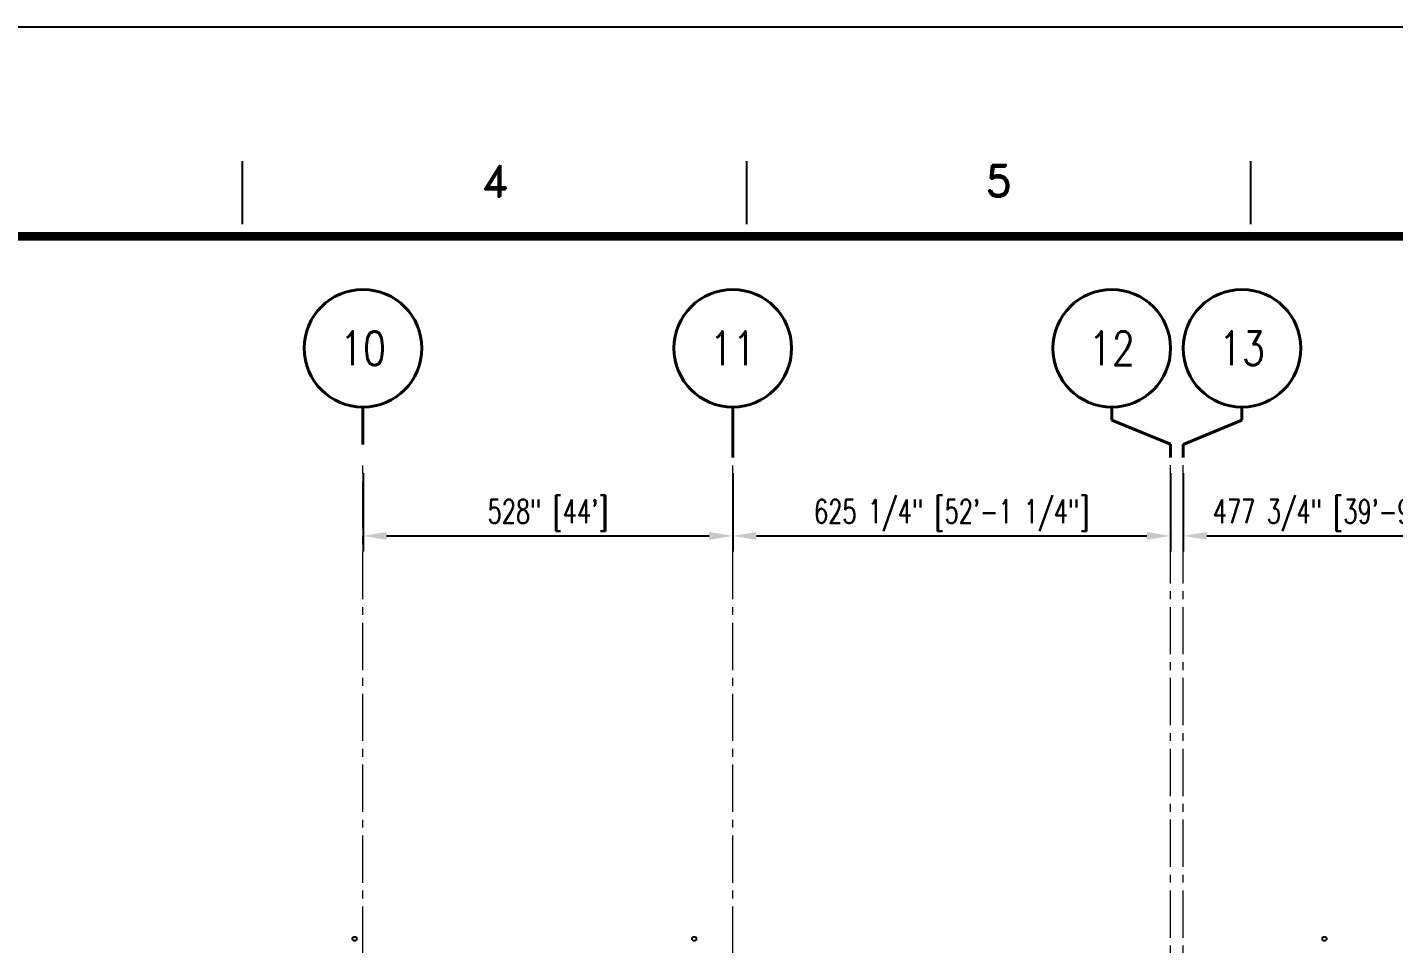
# Model space of a CAD drawing. Header units: inches. Extents: x -1028 to 37906, y -2339 to 19896.
# Drawn here: x 938 to 2889, y 4159 to 5468 of the extents above; entities that cross this region are included whole.
import ezdxf
from ezdxf.enums import TextEntityAlignment as Align

# ---------------------------------------------------------------- set-up
doc = ezdxf.new("R2010")
doc.units = ezdxf.units.IN
doc.header["$LTSCALE"] = 90
doc.header["$MEASUREMENT"] = 0
doc.linetypes.add('CENTER2', pattern=[1.125, 0.75, -0.125, 0.125, -0.125])
for name, color, linetype in [('BORD', 96, 'Continuous'), ('EXTRA', 35, 'Continuous'), ('FDIM', 2, 'Continuous'), ('TEXTL', 2, 'Continuous')]:
    doc.layers.add(name, color=color, linetype=linetype)
for name, color, linetype, lineweight in [('X02461AFP1$0$UBOLLARD', 2, 'Continuous', 25), ('X02461AFP1$0$UCENTER', 9, 'CENTER2', 13), ('X02461AFP1$0$UCOLB384', 6, 'Continuous', 40), ('X02461AFP1$0$UCOLG2', 7, 'Continuous', 40)]:
    doc.layers.add(name, color=color, linetype=linetype, lineweight=lineweight)
doc.styles.add('2thirds', font='romans.shx', dxfattribs={"width": 0.7})
doc.styles.add('DCMARCH', font='stylu.ttf', dxfattribs={"width": 0.75, "oblique": 15})
doc.styles.add('Romand', font='romand.shx')
doc.styles.add('Simplex', font='simplex.shx')
doc.styles.add('X02461AFP1$0$COLBUB', font='simplex.shx', dxfattribs={"width": 0.8})
doc.dimstyles.new('Copy of 2tfrac16 FEET', dxfattribs={"dimscale": 360, "dimtxt": 0.0938, "dimasz": 0.0938, "dimexe": 0.0625, "dimexo": 0.0625, "dimgap": 0.01, "dimtad": 1, "dimdec": 4, "dimzin": 1, "dimdsep": 46, "dimlunit": 5, "dimtxsty": '2thirds', "dimcen": 0.09, "dimclrd": 256, "dimclre": 256, "dimclrt": 256, "dimadec": 0, "dimazin": 0, "dimtfac": 0.75, "dimtdec": 4, "dimtofl": 0, "dimtmove": 0, "dimatfit": 0, "dimfxl": 1, "dimfrac": 2, "dimtolj": 1, "dimtzin": 0, "dimarcsym": 0})

# ---------------------------------------------------------------- blocks, each defined once
blk = doc.blocks.new('sbord_d')
at = {"layer": 'BORD'}
for p, q in [((6, 20.0625), (6, 20.3125)), ((8, 20.0625), (8, 20.3125)), ((10, 20.0625), (10, 20.3125))]:
    blk.add_line(p, q, dxfattribs=at)
at = {"layer": 'BORD', "const_width": 0.0313}
blk.add_lwpolyline([(-0.0156, -0.0156), (32.0156, -0.0156), (32.0156, 20.0156), (-0.0156, 20.0156)], close=True, dxfattribs=at)
at = {"layer": 'EXTRA'}
for points in [[(-0.3125, -0.8438), (32.3125, -0.8438), (32.3125, 20.8438), (-0.3125, 20.8438)], [(0, 0), (32, 0), (32, 20), (0, 20)]]:
    blk.add_lwpolyline(points, close=True, dxfattribs=at)
at = {"layer": 'BORD', "style": 'Romand'}
for s, p in [('4', (7, 20.2344)), ('5', (9, 20.2344))]:
    blk.add_text(s, height=0.125, dxfattribs=at).set_placement(p, align=Align.MIDDLE)
at = {"layer": 'TEXTL', "flags": 8}
for tag, height, style, p in [('TITLE1', 0.1562, 'Simplex', (30.2656, 2.776)), ('TITLE2', 0.1562, 'Simplex', (30.2656, 2.4427)), ('CHK', 0.0938, 'Simplex', (29.8281, 0.8828)), ('APP', 0.0938, 'Simplex', (30.7031, 0.8828)), ('JOB#', 0.125, 'Romand', (30.1198, 0.1328)), ('SHT', 0.125, 'Romand', (31.1927, 0.1328)), ('REV', 0.125, 'Romand', (31.7891, 0.1328))]:
    blk.add_attdef(tag, text='', height=height, dxfattribs=dict(at, style=style)).set_placement(p, align=Align.MIDDLE)
at = {"layer": 'TEXTL', "style": 'Simplex', "flags": 8}
for tag, height, p in [('CUSTOMER', 0.1562, (30.2656, 1.6968)), ('LOCATION', 0.125, (30.2656, 1.3635)), ('REVC', 0.0781, (20.2594, 0.9448)), ('CCHK', 0.0781, (27.2554, 0.9434)), ('REVB', 0.0781, (20.2594, 0.6948)), ('BCHK', 0.0781, (27.2554, 0.6834)), ('REVA', 0.0781, (20.2594, 0.4448)), ('ACHK', 0.0781, (27.2554, 0.4434))]:
    blk.add_attdef(tag, text='', height=height, dxfattribs=at).set_placement(p, align=Align.CENTER)
at = {"layer": 'TEXTL', "flags": 8}
for tag, p, height, style in [('REVCDESC', (20.6253, 0.9434), 0.0781, 'Simplex'), ('REVBDESC', (20.6253, 0.6834), 0.0781, 'Simplex'), ('REVADESC', (20.6253, 0.4434), 0.0781, 'Simplex'), ('DWG#', (30.0549, -0.5661), 0.0938, 'Romand')]:
    blk.add_attdef(tag, p, '', height=height, dxfattribs=dict(at, style=style))
at = {"layer": 'TEXTL', "style": 'DCMARCH', "oblique": 15, "width": 0.75, "flags": 8}
for tag, p in [('CBY', (26.7554, 0.9434)), ('BBY', (26.7554, 0.6834)), ('ABY', (26.7554, 0.4434))]:
    blk.add_attdef(tag, text='', height=0.0781, dxfattribs=at).set_placement(p, align=Align.CENTER)
at = {"layer": 'TEXTL', "style": 'Simplex', "flags": 8}
for tag, height, width, p, p2 in [('CAPP', 0.0781, 1.292308, (27.5883, 0.9437), (27.9633, 0.9437)), ('CDT', 0.0781, 1.866, (28.0712, 0.9434), (28.46, 0.9434)), ('SCALE', 0.0938, 1.702732, (31.2344, 0.8374), (31.9413, 0.8374)), ('BAPP', 0.0781, 1.292308, (27.5883, 0.6834), (27.9633, 0.6834)), ('BDT', 0.0781, 1.866, (28.0712, 0.6831), (28.46, 0.6831)), ('DATE', 0.0938, 2.134634, (28.6094, 0.4624), (29.3146, 0.4624)), ('CHKDT', 0.0938, 1.555556, (29.4844, 0.4624), (30.1719, 0.4624)), ('APPDT', 0.0938, 1.555556, (30.3594, 0.4624), (31.0469, 0.4624)), ('PLOT#', 0.0938, 8.555556, (31.2344, 0.4624), (31.9219, 0.4624)), ('AAPP', 0.0781, 1.275949, (27.5881, 0.4434), (27.9631, 0.4434)), ('ADT', 0.0781, 1.833263, (28.0712, 0.4434), (28.46, 0.4434))]:
    blk.add_attdef(tag, text='', height=height, dxfattribs=dict(at, width=width)).set_placement(p, p2, align=Align.FIT)
at = {"layer": 'TEXTL', "style": 'DCMARCH', "oblique": 15, "width": 0.75, "flags": 8}
blk.add_attdef('DRBY', (28.5931, 0.8208), '', height=0.125, dxfattribs=at)
blk = doc.blocks.new('*D116')
at = {"layer": 'Defpoints', "color": 0}
for p in [(1417, 4853.5), (1945, 4853.5), (1945, 4741.5)]:
    blk.add_point(p, dxfattribs=at)
at = {"layer": 'FDIM', "lineweight": -2}
for p, q in [((1417, 4831), (1417, 4719)), ((1945, 4831), (1945, 4719)), ((1450.7, 4741.5), (1911.2, 4741.5))]:
    blk.add_line(p, q, dxfattribs=at)
at = {"layer": 'FDIM'}
for points in [[(1450.7, 4747.1), (1450.7, 4735.8), (1417, 4741.5)], [(1911.2, 4747.1), (1911.2, 4735.8), (1945, 4741.5)]]:
    blk.add_solid(points, dxfattribs=at)
at = {"layer": 'FDIM', "insert": (1681, 4770.8), "char_height": 33.768, "attachment_point": 5, "style": '2thirds'}
blk.add_mtext('\\A1;528" [44\']', dxfattribs=at)
blk = doc.blocks.new('*D117')
at = {"layer": 'Defpoints', "color": 0}
for p in [(1945, 4853.5), (2570.2, 4853.5), (2570.2, 4741.5)]:
    blk.add_point(p, dxfattribs=at)
at = {"layer": 'FDIM', "lineweight": -2}
for p, q in [((1945, 4831), (1945, 4719)), ((2570.2, 4831), (2570.2, 4719)), ((1978.7, 4741.5), (2536.5, 4741.5))]:
    blk.add_line(p, q, dxfattribs=at)
at = {"layer": 'FDIM'}
for points in [[(1978.7, 4747.1), (1978.7, 4735.8), (1945, 4741.5)], [(2536.5, 4747.1), (2536.5, 4735.8), (2570.2, 4741.5)]]:
    blk.add_solid(points, dxfattribs=at)
at = {"layer": 'FDIM', "insert": (2257.6, 4770.8), "char_height": 33.768, "attachment_point": 5, "style": '2thirds'}
blk.add_mtext('\\A1;625 1/4" [52\'-1 1/4"]', dxfattribs=at)
blk = doc.blocks.new('*D123')
at = {"layer": 'Defpoints', "color": 0}
for p in [(2588.2, 4853.5), (3066, 4853.5), (3066, 4741.5)]:
    blk.add_point(p, dxfattribs=at)
at = {"layer": 'FDIM', "lineweight": -2}
for p, q in [((2588.2, 4831), (2588.2, 4719)), ((3066, 4831), (3066, 4719)), ((2622, 4741.5), (3032.2, 4741.5))]:
    blk.add_line(p, q, dxfattribs=at)
at = {"layer": 'FDIM'}
for points in [[(2622, 4747.1), (2622, 4735.8), (2588.2, 4741.5)], [(3032.2, 4747.1), (3032.2, 4735.8), (3066, 4741.5)]]:
    blk.add_solid(points, dxfattribs=at)
at = {"layer": 'FDIM', "insert": (2827.1, 4770.8), "char_height": 33.768, "attachment_point": 5, "style": '2thirds'}
blk.add_mtext('\\A1;477 3/4" [39\'-9 3/4"]', dxfattribs=at)
blk = doc.blocks.new('CLnumb')
at = {"layer": 'X02461AFP1$0$UCOLB384'}
blk.add_circle((0, 84), 84, dxfattribs=at)
at = {"layer": 'X02461AFP1$0$UCOLB384', "style": 'X02461AFP1$0$COLBUB', "width": 0.8}
blk.add_attdef('384', text='', height=48, dxfattribs=at).set_placement((0, 84), align=Align.MIDDLE_CENTER)

msp = doc.modelspace()

# ---------------------------------------------------------------- linework, layer by layer
at = {"layer": 'X02461AFP1$0$UBOLLARD'}
for centre in [(1404.978386, 4165.985913), (1889.979694, 4165.985913), (2789.979694, 4165.985913)]:
    msp.add_circle(centre, 3, dxfattribs=at)
at = {"layer": 'X02461AFP1$0$UCENTER'}
for p, q in [((1416.978386, -1727.709065), (1416.978386, 4853.515788)), ((1944.978386, -1727.709065), (1944.978386, 4853.515788)), ((2570.228386, -1198.813599), (2570.228386, 4853.515788)), ((2588.228386, -1198.813599), (2588.228386, 4853.515788))]:
    msp.add_line(p, q, dxfattribs=at)
at = {"layer": 'X02461AFP1$0$UCOLG2'}
for p, q in [((1416.978386, 4925.515788), (1416.978386, 4906.793354)), ((1944.978386, 4925.515788), (1944.978386, 4853.515788)), ((2486.228386, 4925.515788), (2486.228386, 4906.62161)), ((2672.228386, 4925.515788), (2672.228386, 4906.793354)), ((1416.978386, 4906.793354), (1416.978386, 4872.238282)), ((2486.228386, 4906.62161), (2570.228386, 4872.410019)), ((2672.228386, 4906.793354), (2588.228386, 4872.238282)), ((2570.228386, 4872.410019), (2570.228386, 4853.515788)), ((2588.228386, 4872.238282), (2588.228386, 4853.515788))]:
    msp.add_line(p, q, dxfattribs=at)

# ---------------------------------------------------------------- block references
for p, values in [((1416.978386, 4925.515788), {'384': '10'}), ((1944.978386, 4925.515788), {'384': '11'}), ((2486.228386, 4925.515788), {'384': '12'}), ((2672.228386, 4925.515788), {'384': '13'})]:
    msp.add_blockref('CLnumb', p).add_auto_attribs(values)
at = {"layer": 'FDIM', "xscale": 360, "yscale": 360, "zscale": 360}
msp.add_blockref('sbord_d', (-915.03317, -2035.729274), dxfattribs=at)

# ---------------------------------------------------------------- dimensions: what is measured, and where the dimension line sits
at = {"layer": 'FDIM'}
for base, p1, p2, picture, middle in [((2570.228386, 4741.453831), (1944.978386, 4853.515788), (2570.228386, 4853.515788), '*D117', (2257.603386, 4770.781831)), ((3065.978386, 4741.453831), (2588.228386, 4853.515788), (3065.978386, 4853.515788), '*D123', (2827.103386, 4770.781831)), ((1944.978386, 4741.453831), (1416.978386, 4853.515788), (1944.978386, 4853.515788), '*D116', (1680.978386, 4770.781831))]:
    dim = msp.add_linear_dim(base=base, p1=p1, p2=p2, dimstyle='Copy of 2tfrac16 FEET', override={"dimpost": '"'}, dxfattribs=at)
    dim.commit()
    dim.dimension.update_dxf_attribs({"geometry": picture, "text_midpoint": middle})

doc.saveas('drawing.dxf')
